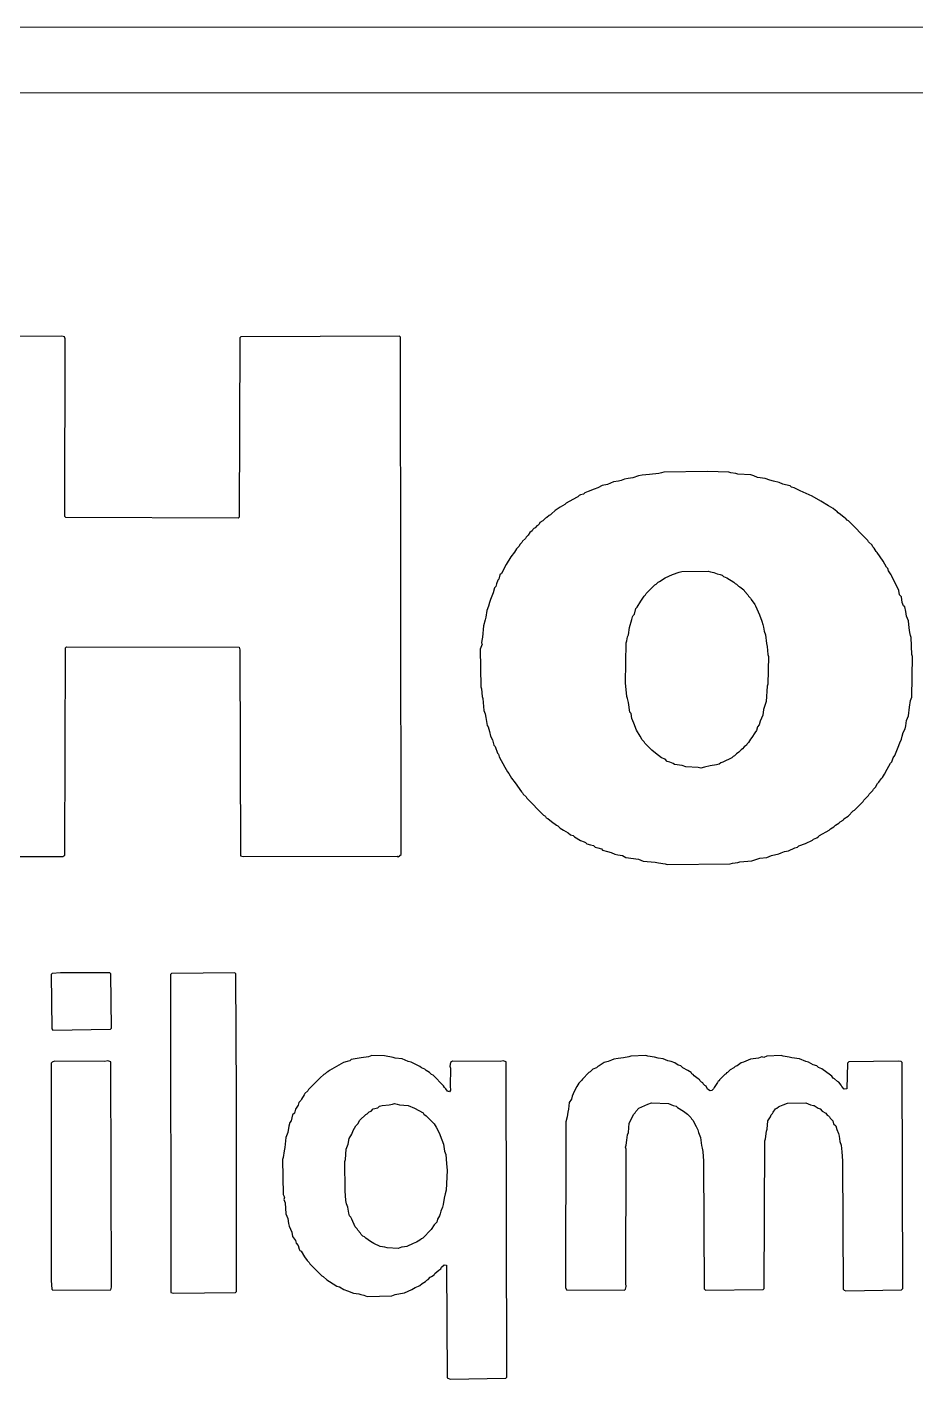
# Model space of a CAD drawing. Header units: inches. Extents: x -3 to 5437, y -3 to 5435.
# Drawn here: x 161.89 to 169.89, y 49.11 to 61.27 of the extents above; entities that cross this region are included whole.
import ezdxf

# ---------------------------------------------------------------- set-up
doc = ezdxf.new("R2010")
doc.units = ezdxf.units.IN
doc.layers.add('Bottom Overlay', color=54, linetype='Continuous')

msp = doc.modelspace()

# ---------------------------------------------------------------- linework, layer by layer
at = {"layer": 'Bottom Overlay'}
for p, q in [((182.022, 61.269), (154.946, 61.263)), ((155.094, 60.676), (181.491, 60.682)), ((162.2, 58.488), (160.785, 58.482)), ((162.225, 58.482), (162.2, 58.488)), ((162.231, 58.463), (162.225, 58.482)), ((162.228, 56.866), (162.231, 58.463)), ((163.803, 58.473), (163.797, 56.86)), ((163.813, 58.482), (163.803, 58.473)), ((165.24, 58.488), (163.813, 58.482)), ((165.249, 58.479), (165.24, 58.488)), ((165.255, 53.826), (165.249, 58.479)), ((167.112, 57.153), (167.066, 57.144)), ((167.168, 57.178), (167.112, 57.153)), ((167.211, 57.184), (167.168, 57.178)), ((167.236, 57.191), (167.211, 57.184)), ((167.267, 57.203), (167.236, 57.191)), ((167.298, 57.209), (167.267, 57.203)), ((167.341, 57.215), (167.298, 57.209)), ((167.393, 57.231), (167.341, 57.215)), ((167.424, 57.237), (167.393, 57.231)), ((167.492, 57.243), (167.424, 57.237)), ((167.576, 57.252), (167.492, 57.243)), ((167.6, 57.259), (167.576, 57.252)), ((167.619, 57.265), (167.6, 57.259)), ((168.014, 57.271), (167.619, 57.265)), ((168.206, 57.265), (168.014, 57.271)), ((168.224, 57.259), (168.206, 57.265)), ((168.268, 57.252), (168.224, 57.259)), ((168.286, 57.246), (168.268, 57.252)), ((168.404, 57.24), (168.286, 57.246)), ((168.431, 57.231), (168.404, 57.24)), ((168.462, 57.218), (168.431, 57.231)), ((168.533, 57.209), (168.462, 57.218)), ((168.574, 57.194), (168.533, 57.209)), ((168.608, 57.184), (168.574, 57.194)), ((168.657, 57.172), (168.608, 57.184)), ((168.691, 57.157), (168.657, 57.172)), ((168.716, 57.15), (168.691, 57.157)), ((166.834, 57.036), (166.741, 56.987)), ((166.846, 57.042), (166.834, 57.036)), ((166.859, 57.055), (166.846, 57.042)), ((166.871, 57.061), (166.859, 57.055)), ((166.896, 57.067), (166.871, 57.061)), ((166.908, 57.079), (166.896, 57.067)), ((166.939, 57.092), (166.908, 57.079)), ((166.992, 57.113), (166.939, 57.092)), ((167.026, 57.123), (166.992, 57.113)), ((167.066, 57.144), (167.026, 57.123)), ((168.756, 57.141), (168.716, 57.15)), ((168.768, 57.129), (168.756, 57.141)), ((168.793, 57.123), (168.768, 57.129)), ((168.836, 57.104), (168.793, 57.123)), ((168.848, 57.098), (168.836, 57.104)), ((168.954, 57.048), (168.848, 57.098)), ((169.034, 57.005), (168.954, 57.048)), ((166.643, 56.919), (166.609, 56.891)), ((166.686, 56.95), (166.643, 56.919)), ((166.729, 56.974), (166.686, 56.95)), ((166.741, 56.987), (166.729, 56.974)), ((169.102, 56.962), (169.034, 57.005)), ((169.145, 56.937), (169.102, 56.962)), ((169.164, 56.919), (169.145, 56.937)), ((169.176, 56.913), (169.164, 56.919)), ((169.188, 56.9), (169.176, 56.913)), ((162.237, 56.857), (162.228, 56.866)), ((163.788, 56.851), (162.237, 56.857)), ((163.797, 56.86), (163.788, 56.851)), ((166.488, 56.789), (166.476, 56.783)), ((166.497, 56.798), (166.488, 56.789)), ((166.504, 56.811), (166.497, 56.798)), ((166.531, 56.826), (166.504, 56.811)), ((166.556, 56.851), (166.531, 56.826)), ((166.568, 56.857), (166.556, 56.851)), ((166.587, 56.875), (166.568, 56.857)), ((166.599, 56.882), (166.587, 56.875)), ((166.609, 56.891), (166.599, 56.882)), ((169.21, 56.885), (169.188, 56.9)), ((169.244, 56.857), (169.21, 56.885)), ((169.256, 56.851), (169.244, 56.857)), ((169.269, 56.832), (169.256, 56.851)), ((169.281, 56.826), (169.269, 56.832)), ((169.457, 56.65), (169.281, 56.826)), ((166.374, 56.668), (166.349, 56.644)), ((166.38, 56.681), (166.374, 56.668)), ((166.399, 56.699), (166.38, 56.681)), ((166.414, 56.721), (166.399, 56.699)), ((166.436, 56.736), (166.414, 56.721)), ((166.442, 56.749), (166.436, 56.736)), ((166.451, 56.758), (166.442, 56.749)), ((166.463, 56.764), (166.451, 56.758)), ((166.476, 56.783), (166.463, 56.764)), ((166.293, 56.576), (166.275, 56.545)), ((166.318, 56.6), (166.293, 56.576)), ((166.324, 56.613), (166.318, 56.6)), ((166.343, 56.631), (166.324, 56.613)), ((166.349, 56.644), (166.343, 56.631)), ((169.463, 56.638), (169.457, 56.65)), ((169.494, 56.607), (169.463, 56.638)), ((169.5, 56.594), (169.494, 56.607)), ((169.513, 56.582), (169.5, 56.594)), ((169.531, 56.551), (169.513, 56.582)), ((169.541, 56.542), (169.531, 56.551)), ((166.201, 56.434), (166.158, 56.353)), ((166.244, 56.502), (166.201, 56.434)), ((166.275, 56.545), (166.244, 56.502)), ((169.593, 56.465), (169.541, 56.542)), ((169.624, 56.409), (169.593, 56.465)), ((166.145, 56.341), (166.136, 56.301)), ((166.158, 56.353), (166.145, 56.341)), ((167.582, 56.282), (167.631, 56.313)), ((167.631, 56.313), (167.699, 56.344)), ((167.699, 56.344), (167.758, 56.366)), ((167.758, 56.366), (167.783, 56.372)), ((167.783, 56.372), (168.02, 56.375)), ((168.02, 56.375), (168.039, 56.369)), ((168.039, 56.369), (168.07, 56.363)), ((168.07, 56.363), (168.101, 56.35)), ((168.101, 56.35), (168.126, 56.344)), ((168.126, 56.344), (168.144, 56.338)), ((168.144, 56.338), (168.156, 56.326)), ((168.156, 56.326), (168.187, 56.313)), ((168.187, 56.313), (168.249, 56.276)), ((169.636, 56.397), (169.624, 56.409)), ((169.642, 56.378), (169.636, 56.397)), ((169.667, 56.341), (169.642, 56.378)), ((169.673, 56.329), (169.667, 56.341)), ((169.735, 56.199), (169.673, 56.329)), ((166.096, 56.224), (166.083, 56.18)), ((166.108, 56.236), (166.096, 56.224)), ((166.114, 56.261), (166.108, 56.236)), ((166.127, 56.292), (166.114, 56.261)), ((166.136, 56.301), (166.127, 56.292)), ((167.461, 56.174), (167.539, 56.251)), ((167.539, 56.251), (167.551, 56.258)), ((167.551, 56.258), (167.569, 56.276)), ((167.569, 56.276), (167.582, 56.282)), ((168.249, 56.276), (168.261, 56.264)), ((168.261, 56.264), (168.274, 56.258)), ((168.274, 56.258), (168.292, 56.239)), ((168.292, 56.239), (168.305, 56.233)), ((168.305, 56.233), (168.339, 56.205)), ((168.339, 56.205), (168.345, 56.193)), ((168.345, 56.193), (168.376, 56.162)), ((169.741, 56.162), (169.735, 56.199)), ((166.043, 56.06), (166.028, 56.02)), ((166.052, 56.094), (166.043, 56.06)), ((166.059, 56.119), (166.052, 56.094)), ((166.083, 56.18), (166.059, 56.119)), ((167.381, 56.051), (167.412, 56.106)), ((167.412, 56.106), (167.443, 56.149)), ((167.443, 56.149), (167.455, 56.162)), ((167.455, 56.162), (167.461, 56.174)), ((168.376, 56.162), (168.382, 56.149)), ((168.382, 56.149), (168.401, 56.131)), ((168.401, 56.131), (168.407, 56.119)), ((168.407, 56.119), (168.438, 56.075)), ((168.438, 56.075), (168.444, 56.063)), ((168.444, 56.063), (168.481, 55.983)), ((169.76, 56.143), (169.741, 56.162)), ((169.766, 56.094), (169.76, 56.143)), ((169.778, 56.063), (169.766, 56.094)), ((169.788, 56.054), (169.778, 56.063)), ((166.018, 55.961), (166.012, 55.936)), ((166.028, 56.02), (166.018, 55.961)), ((167.31, 55.868), (167.332, 55.939)), ((167.332, 55.939), (167.338, 55.964)), ((167.338, 55.964), (167.344, 55.976)), ((167.344, 55.976), (167.356, 55.989)), ((167.356, 55.989), (167.369, 56.038)), ((167.369, 56.038), (167.381, 56.051)), ((168.481, 55.983), (168.502, 55.924)), ((169.797, 56.013), (169.788, 56.054)), ((169.803, 55.97), (169.797, 56.013)), ((169.822, 55.927), (169.803, 55.97)), ((165.997, 55.884), (165.988, 55.782)), ((166.012, 55.936), (165.997, 55.884)), ((167.301, 55.803), (167.31, 55.868)), ((168.502, 55.924), (168.512, 55.896)), ((168.512, 55.896), (168.518, 55.871)), ((168.518, 55.871), (168.524, 55.834)), ((168.524, 55.834), (168.536, 55.803)), ((169.828, 55.865), (169.822, 55.927)), ((169.834, 55.822), (169.828, 55.865)), ((169.84, 55.797), (169.834, 55.822)), ((162.234, 55.686), (162.243, 55.695)), ((162.243, 55.695), (163.797, 55.692)), ((165.985, 55.717), (165.966, 55.674)), ((165.981, 55.751), (165.978, 55.729)), ((165.978, 55.729), (165.985, 55.717)), ((165.988, 55.782), (165.981, 55.751)), ((167.276, 55.371), (167.282, 55.729)), ((167.282, 55.729), (167.288, 55.748)), ((167.288, 55.748), (167.294, 55.785)), ((167.294, 55.785), (167.301, 55.803)), ((168.536, 55.803), (168.543, 55.723)), ((168.543, 55.723), (168.549, 55.698)), ((168.549, 55.698), (168.555, 55.624)), ((169.846, 55.779), (169.84, 55.797)), ((169.853, 55.624), (169.846, 55.779)), ((162.228, 53.838), (162.234, 55.686)), ((163.797, 55.692), (163.803, 55.667)), ((163.803, 55.667), (163.81, 53.814)), ((165.966, 55.674), (165.972, 55.334)), ((168.555, 55.624), (168.561, 55.606)), ((168.561, 55.606), (168.555, 55.358)), ((169.859, 55.606), (169.853, 55.624)), ((169.853, 55.241), (169.859, 55.606)), ((165.972, 55.334), (165.978, 55.315)), ((167.288, 55.247), (167.276, 55.371)), ((168.549, 55.34), (168.54, 55.201)), ((168.555, 55.358), (168.549, 55.34)), ((165.978, 55.315), (165.985, 55.247)), ((165.985, 55.247), (165.991, 55.229)), ((165.991, 55.229), (166, 55.121)), ((167.294, 55.229), (167.288, 55.247)), ((167.301, 55.192), (167.294, 55.229)), ((169.831, 55.151), (169.84, 55.21)), ((169.84, 55.21), (169.853, 55.241)), ((166, 55.121), (166.012, 55.09)), ((166.012, 55.09), (166.018, 55.059)), ((167.313, 55.105), (167.301, 55.192)), ((167.325, 55.093), (167.313, 55.105)), ((167.332, 55.05), (167.325, 55.093)), ((168.518, 55.13), (168.512, 55.08)), ((168.54, 55.201), (168.518, 55.13)), ((169.822, 55.074), (169.831, 55.151)), ((166.018, 55.059), (166.031, 54.985)), ((166.031, 54.985), (166.04, 54.975)), ((166.04, 54.975), (166.052, 54.932)), ((167.35, 55.006), (167.332, 55.05)), ((167.375, 54.944), (167.35, 55.006)), ((168.462, 54.975), (168.453, 54.941)), ((168.478, 54.991), (168.462, 54.975)), ((168.487, 55.025), (168.478, 54.991)), ((168.512, 55.08), (168.487, 55.025)), ((169.791, 54.957), (169.797, 54.982)), ((169.797, 54.982), (169.803, 55.031)), ((169.803, 55.031), (169.822, 55.074)), ((166.052, 54.932), (166.059, 54.889)), ((166.059, 54.889), (166.077, 54.858)), ((166.077, 54.858), (166.09, 54.809)), ((167.406, 54.889), (167.375, 54.944)), ((167.424, 54.858), (167.406, 54.889)), ((167.443, 54.839), (167.424, 54.858)), ((168.401, 54.864), (168.382, 54.833)), ((168.413, 54.877), (168.401, 54.864)), ((168.438, 54.92), (168.413, 54.877)), ((168.453, 54.941), (168.438, 54.92)), ((169.744, 54.83), (169.76, 54.864)), ((169.76, 54.864), (169.766, 54.889)), ((169.766, 54.889), (169.775, 54.923)), ((169.775, 54.923), (169.791, 54.957)), ((166.09, 54.809), (166.102, 54.796)), ((166.102, 54.796), (166.124, 54.738)), ((166.124, 54.738), (166.133, 54.728)), ((166.133, 54.728), (166.139, 54.704)), ((167.449, 54.827), (167.443, 54.839)), ((167.511, 54.765), (167.449, 54.827)), ((167.545, 54.738), (167.511, 54.765)), ((167.6, 54.694), (167.545, 54.738)), ((168.274, 54.731), (168.255, 54.713)), ((168.295, 54.747), (168.274, 54.731)), ((168.299, 54.75), (168.295, 54.747)), ((168.317, 54.768), (168.299, 54.75)), ((168.329, 54.775), (168.317, 54.768)), ((168.342, 54.793), (168.329, 54.775)), ((168.363, 54.809), (168.342, 54.793)), ((168.37, 54.821), (168.363, 54.809)), ((168.382, 54.833), (168.37, 54.821)), ((169.698, 54.716), (169.71, 54.747)), ((169.71, 54.747), (169.729, 54.79)), ((169.729, 54.79), (169.744, 54.83)), ((166.139, 54.704), (166.188, 54.611)), ((166.188, 54.611), (166.213, 54.568)), ((167.631, 54.682), (167.6, 54.694)), ((167.65, 54.663), (167.631, 54.682)), ((167.674, 54.657), (167.65, 54.663)), ((167.705, 54.645), (167.674, 54.657)), ((167.715, 54.636), (167.705, 54.645)), ((167.786, 54.626), (167.715, 54.636)), ((167.817, 54.614), (167.786, 54.626)), ((167.928, 54.608), (167.817, 54.614)), ((167.953, 54.602), (167.928, 54.608)), ((167.987, 54.611), (167.953, 54.602)), ((168.036, 54.623), (167.987, 54.611)), ((168.095, 54.632), (168.036, 54.623)), ((168.119, 54.639), (168.095, 54.632)), ((168.132, 54.651), (168.119, 54.639)), ((168.15, 54.657), (168.132, 54.651)), ((168.231, 54.694), (168.15, 54.657)), ((168.243, 54.707), (168.231, 54.694)), ((168.255, 54.713), (168.243, 54.707)), ((169.63, 54.592), (169.661, 54.648)), ((169.661, 54.648), (169.673, 54.66)), ((169.673, 54.66), (169.683, 54.694)), ((169.683, 54.694), (169.698, 54.716)), ((166.213, 54.568), (166.225, 54.555)), ((166.225, 54.555), (166.25, 54.512)), ((166.25, 54.512), (166.281, 54.469)), ((169.556, 54.475), (169.575, 54.506)), ((169.575, 54.506), (169.587, 54.518)), ((169.587, 54.518), (169.605, 54.549)), ((169.605, 54.549), (169.63, 54.592)), ((166.281, 54.469), (166.34, 54.391)), ((166.34, 54.391), (166.349, 54.382)), ((166.349, 54.382), (166.355, 54.37)), ((166.355, 54.37), (166.38, 54.345)), ((169.42, 54.314), (169.463, 54.357)), ((169.463, 54.357), (169.469, 54.37)), ((169.469, 54.37), (169.5, 54.401)), ((169.5, 54.401), (169.507, 54.413)), ((169.507, 54.413), (169.525, 54.432)), ((169.525, 54.432), (169.544, 54.463)), ((169.544, 54.463), (169.556, 54.475)), ((166.38, 54.345), (166.386, 54.333)), ((166.386, 54.333), (166.538, 54.181)), ((169.337, 54.225), (169.414, 54.302)), ((169.414, 54.302), (169.42, 54.314)), ((166.538, 54.181), (166.55, 54.175)), ((166.55, 54.175), (166.553, 54.172)), ((166.553, 54.172), (166.556, 54.169)), ((166.556, 54.169), (166.562, 54.157)), ((166.562, 54.157), (166.575, 54.15)), ((166.575, 54.15), (166.609, 54.123)), ((166.609, 54.123), (166.655, 54.089)), ((169.195, 54.107), (169.207, 54.12)), ((169.207, 54.12), (169.235, 54.135)), ((169.235, 54.135), (169.241, 54.147)), ((169.241, 54.147), (169.278, 54.172)), ((169.278, 54.172), (169.324, 54.218)), ((169.324, 54.218), (169.337, 54.225)), ((166.655, 54.089), (166.667, 54.083)), ((166.667, 54.083), (166.686, 54.064)), ((166.686, 54.064), (166.717, 54.045)), ((166.717, 54.045), (166.76, 54.021)), ((166.76, 54.021), (166.779, 54.002)), ((166.779, 54.002), (166.803, 53.996)), ((166.803, 53.996), (166.816, 53.984)), ((169.009, 53.984), (169.021, 53.996)), ((169.021, 53.996), (169.108, 54.045)), ((169.108, 54.045), (169.12, 54.058)), ((169.12, 54.058), (169.151, 54.076)), ((169.151, 54.076), (169.164, 54.089)), ((169.164, 54.089), (169.195, 54.107)), ((166.816, 53.984), (166.871, 53.953)), ((166.871, 53.953), (166.902, 53.94)), ((166.902, 53.94), (166.914, 53.934)), ((166.914, 53.934), (166.927, 53.922)), ((166.927, 53.922), (166.961, 53.913)), ((166.961, 53.913), (166.986, 53.906)), ((166.986, 53.906), (167.001, 53.891)), ((167.001, 53.891), (167.026, 53.885)), ((167.026, 53.885), (167.06, 53.876)), ((167.06, 53.876), (167.069, 53.866)), ((168.743, 53.86), (168.799, 53.885)), ((168.799, 53.885), (168.824, 53.891)), ((168.824, 53.891), (168.836, 53.903)), ((168.836, 53.903), (168.895, 53.925)), ((168.895, 53.925), (168.957, 53.956)), ((168.957, 53.956), (168.966, 53.965)), ((168.966, 53.965), (168.997, 53.977)), ((168.997, 53.977), (169.009, 53.984)), ((160.791, 53.811), (162.209, 53.808)), ((162.209, 53.808), (162.228, 53.82)), ((162.228, 53.832), (162.228, 53.838)), ((162.228, 53.82), (162.228, 53.832)), ((163.81, 53.814), (163.834, 53.808)), ((163.834, 53.808), (165.221, 53.811)), ((165.221, 53.811), (165.228, 53.804)), ((165.228, 53.804), (165.255, 53.826)), ((167.069, 53.866), (167.112, 53.854)), ((167.112, 53.854), (167.146, 53.845)), ((167.146, 53.845), (167.18, 53.829)), ((167.18, 53.829), (167.205, 53.823)), ((167.205, 53.823), (167.248, 53.817)), ((167.248, 53.817), (167.279, 53.798)), ((167.279, 53.798), (167.393, 53.783)), ((167.393, 53.783), (167.433, 53.767)), ((167.433, 53.767), (167.542, 53.758)), ((167.542, 53.758), (167.573, 53.752)), ((167.573, 53.752), (167.631, 53.743)), ((168.218, 53.743), (168.237, 53.749)), ((168.237, 53.749), (168.286, 53.755)), ((168.286, 53.755), (168.305, 53.761)), ((168.305, 53.761), (168.413, 53.77)), ((168.413, 53.77), (168.484, 53.792)), ((168.484, 53.792), (168.546, 53.798)), ((168.546, 53.798), (168.589, 53.817)), ((168.589, 53.817), (168.654, 53.832)), ((168.654, 53.832), (168.675, 53.842)), ((168.675, 53.842), (168.706, 53.854)), ((168.706, 53.854), (168.743, 53.86)), ((167.631, 53.743), (167.65, 53.737)), ((167.65, 53.737), (168.218, 53.743)), ((162.113, 52.754), (162.104, 52.745)), ((162.104, 52.745), (162.11, 52.257)), ((162.188, 52.76), (162.113, 52.754)), ((162.194, 52.76), (162.188, 52.76)), ((162.632, 52.76), (162.194, 52.76)), ((162.642, 52.751), (162.632, 52.76)), ((162.648, 52.263), (162.642, 52.751)), ((163.189, 52.754), (163.179, 52.745)), ((163.179, 52.745), (163.182, 49.887)), ((163.757, 52.76), (163.189, 52.754)), ((163.766, 52.751), (163.757, 52.76)), ((163.772, 51.657), (163.766, 52.751)), ((162.11, 52.257), (162.12, 52.247)), ((162.12, 52.247), (162.639, 52.254)), ((162.639, 52.254), (162.648, 52.263)), ((162.113, 51.957), (162.104, 51.948)), ((162.104, 51.948), (162.104, 50.001)), ((162.135, 51.966), (162.113, 51.957)), ((162.589, 51.963), (162.135, 51.966)), ((162.614, 51.969), (162.589, 51.963)), ((162.642, 51.96), (162.614, 51.969)), ((162.648, 49.933), (162.642, 51.96)), ((164.696, 51.932), (164.61, 51.883)), ((164.736, 51.954), (164.696, 51.932)), ((164.77, 51.963), (164.736, 51.954)), ((164.795, 51.969), (164.77, 51.963)), ((164.807, 51.982), (164.795, 51.969)), ((164.86, 51.991), (164.807, 51.982)), ((164.897, 51.997), (164.86, 51.991)), ((164.962, 52.006), (164.897, 51.997)), ((164.993, 52.019), (164.962, 52.006)), ((165.107, 52.016), (164.993, 52.019)), ((165.184, 52), (165.107, 52.016)), ((165.203, 51.994), (165.184, 52)), ((165.265, 51.988), (165.203, 51.994)), ((165.32, 51.963), (165.265, 51.988)), ((165.345, 51.957), (165.32, 51.963)), ((165.425, 51.92), (165.345, 51.957)), ((165.7, 51.954), (165.694, 51.923)), ((165.719, 51.966), (165.7, 51.954)), ((166.148, 51.963), (165.719, 51.966)), ((166.173, 51.969), (166.148, 51.963)), ((166.201, 51.96), (166.173, 51.969)), ((166.207, 49.124), (166.201, 51.96)), ((167.038, 51.926), (167.026, 51.92)), ((167.084, 51.954), (167.038, 51.926)), ((167.118, 51.963), (167.084, 51.954)), ((167.149, 51.975), (167.118, 51.963)), ((167.171, 51.985), (167.149, 51.975)), ((167.208, 51.991), (167.171, 51.985)), ((167.257, 51.997), (167.208, 51.991)), ((167.304, 52.006), (167.257, 51.997)), ((167.322, 52.013), (167.304, 52.006)), ((167.458, 52.019), (167.322, 52.013)), ((167.477, 52.013), (167.458, 52.019)), ((167.535, 52.003), (167.477, 52.013)), ((167.569, 51.994), (167.535, 52.003)), ((167.613, 51.988), (167.569, 51.994)), ((167.656, 51.969), (167.613, 51.988)), ((167.687, 51.963), (167.656, 51.969)), ((167.718, 51.951), (167.687, 51.963)), ((167.749, 51.932), (167.718, 51.951)), ((167.773, 51.926), (167.749, 51.932)), ((167.792, 51.908), (167.773, 51.926)), ((168.28, 51.926), (168.261, 51.92)), ((168.317, 51.951), (168.28, 51.926)), ((168.336, 51.957), (168.317, 51.951)), ((168.401, 51.985), (168.336, 51.957)), ((168.472, 51.994), (168.401, 51.985)), ((168.502, 52.006), (168.472, 51.994)), ((168.521, 52), (168.502, 52.006)), ((168.546, 52.013), (168.521, 52)), ((168.675, 52.019), (168.546, 52.013)), ((168.694, 52.013), (168.675, 52.019)), ((168.747, 52.003), (168.694, 52.013)), ((168.771, 51.997), (168.747, 52.003)), ((168.842, 51.988), (168.771, 51.997)), ((168.898, 51.963), (168.842, 51.988)), ((168.923, 51.957), (168.898, 51.963)), ((168.963, 51.935), (168.923, 51.957)), ((168.997, 51.926), (168.963, 51.935)), ((169.012, 51.911), (168.997, 51.926)), ((169.272, 51.948), (169.266, 51.719)), ((169.284, 51.96), (169.272, 51.948)), ((169.729, 51.966), (169.284, 51.96)), ((169.757, 51.963), (169.729, 51.966)), ((169.766, 51.954), (169.757, 51.963)), ((169.772, 49.921), (169.766, 51.954)), ((164.526, 51.818), (164.421, 51.713)), ((164.56, 51.846), (164.526, 51.818)), ((164.573, 51.852), (164.56, 51.846)), ((164.585, 51.864), (164.573, 51.852)), ((164.597, 51.87), (164.585, 51.864)), ((164.61, 51.883), (164.597, 51.87)), ((165.438, 51.908), (165.425, 51.92)), ((165.469, 51.895), (165.438, 51.908)), ((165.481, 51.883), (165.469, 51.895)), ((165.512, 51.864), (165.481, 51.883)), ((165.53, 51.846), (165.512, 51.864)), ((165.543, 51.84), (165.53, 51.846)), ((165.638, 51.744), (165.543, 51.84)), ((165.694, 51.923), (165.7, 51.904)), ((165.7, 51.904), (165.697, 51.741)), ((166.887, 51.806), (166.88, 51.793)), ((166.945, 51.864), (166.887, 51.806)), ((166.958, 51.87), (166.945, 51.864)), ((166.982, 51.895), (166.958, 51.87)), ((167.013, 51.908), (166.982, 51.895)), ((167.026, 51.92), (167.013, 51.908)), ((167.835, 51.883), (167.792, 51.908)), ((167.866, 51.864), (167.835, 51.883)), ((167.872, 51.852), (167.866, 51.864)), ((167.885, 51.846), (167.872, 51.852)), ((167.894, 51.836), (167.885, 51.846)), ((167.928, 51.809), (167.894, 51.836)), ((167.94, 51.802), (167.928, 51.809)), ((168.169, 51.846), (168.122, 51.799)), ((168.181, 51.852), (168.169, 51.846)), ((168.184, 51.861), (168.181, 51.852)), ((168.194, 51.864), (168.184, 51.861)), ((168.218, 51.889), (168.194, 51.864)), ((168.249, 51.908), (168.218, 51.889)), ((168.261, 51.92), (168.249, 51.908)), ((169.043, 51.898), (169.012, 51.911)), ((169.12, 51.84), (169.043, 51.898)), ((169.133, 51.833), (169.12, 51.84)), ((169.145, 51.815), (169.133, 51.833)), ((169.157, 51.809), (169.145, 51.815)), ((169.182, 51.784), (169.157, 51.809)), ((164.415, 51.701), (164.39, 51.676)), ((164.421, 51.713), (164.415, 51.701)), ((165.645, 51.731), (165.638, 51.744)), ((165.657, 51.719), (165.645, 51.731)), ((165.672, 51.697), (165.657, 51.719)), ((165.691, 51.691), (165.672, 51.697)), ((165.7, 51.707), (165.691, 51.691)), ((165.697, 51.741), (165.7, 51.707)), ((166.813, 51.694), (166.794, 51.651)), ((166.837, 51.738), (166.813, 51.694)), ((166.856, 51.768), (166.837, 51.738)), ((166.88, 51.793), (166.856, 51.768)), ((167.943, 51.793), (167.94, 51.802)), ((167.959, 51.778), (167.943, 51.793)), ((167.971, 51.772), (167.959, 51.778)), ((167.974, 51.762), (167.971, 51.772)), ((167.99, 51.747), (167.974, 51.762)), ((168.002, 51.741), (167.99, 51.747)), ((168.014, 51.716), (168.002, 51.741)), ((168.036, 51.701), (168.014, 51.716)), ((168.051, 51.704), (168.036, 51.701)), ((168.067, 51.719), (168.051, 51.704)), ((168.073, 51.731), (168.067, 51.719)), ((168.104, 51.775), (168.073, 51.731)), ((168.11, 51.787), (168.104, 51.775)), ((168.119, 51.79), (168.11, 51.787)), ((168.122, 51.799), (168.119, 51.79)), ((169.195, 51.778), (169.182, 51.784)), ((169.216, 51.75), (169.195, 51.778)), ((169.222, 51.738), (169.216, 51.75)), ((169.244, 51.716), (169.222, 51.738)), ((169.266, 51.719), (169.244, 51.716)), ((163.772, 51.651), (163.772, 51.657)), ((163.772, 49.896), (163.772, 51.651)), ((164.329, 51.571), (164.304, 51.534)), ((164.335, 51.595), (164.329, 51.571)), ((164.344, 51.605), (164.335, 51.595)), ((164.347, 51.608), (164.344, 51.605)), ((164.353, 51.614), (164.347, 51.608)), ((164.359, 51.626), (164.353, 51.614)), ((164.384, 51.663), (164.359, 51.626)), ((164.39, 51.676), (164.384, 51.663)), ((165.045, 51.546), (165.061, 51.561)), ((165.061, 51.561), (165.085, 51.568)), ((165.085, 51.568), (165.147, 51.574)), ((165.147, 51.574), (165.178, 51.58)), ((165.178, 51.58), (165.197, 51.586)), ((165.197, 51.586), (165.221, 51.58)), ((165.221, 51.58), (165.24, 51.574)), ((165.24, 51.574), (165.32, 51.568)), ((165.32, 51.568), (165.376, 51.543)), ((166.769, 51.595), (166.763, 51.534)), ((166.788, 51.626), (166.769, 51.595)), ((166.794, 51.651), (166.788, 51.626)), ((167.396, 51.543), (167.477, 51.58)), ((167.477, 51.58), (167.508, 51.592)), ((167.508, 51.592), (167.662, 51.586)), ((167.662, 51.586), (167.705, 51.568)), ((167.705, 51.568), (167.73, 51.561)), ((167.73, 51.561), (167.742, 51.549)), ((168.651, 51.555), (168.663, 51.561)), ((168.663, 51.561), (168.694, 51.574)), ((168.694, 51.574), (168.734, 51.589)), ((168.734, 51.589), (168.898, 51.592)), ((168.898, 51.592), (168.941, 51.574)), ((168.941, 51.574), (168.966, 51.568)), ((168.966, 51.568), (168.972, 51.568)), ((168.972, 51.568), (169.009, 51.543)), ((164.279, 51.484), (164.267, 51.429)), ((164.295, 51.5), (164.279, 51.484)), ((164.304, 51.534), (164.295, 51.5)), ((164.885, 51.435), (164.937, 51.487)), ((164.937, 51.487), (164.95, 51.494)), ((164.95, 51.494), (164.968, 51.512)), ((164.968, 51.512), (164.987, 51.518)), ((164.987, 51.518), (165.005, 51.537)), ((165.005, 51.537), (165.045, 51.546)), ((165.376, 51.543), (165.453, 51.503)), ((165.453, 51.503), (165.459, 51.49)), ((165.459, 51.49), (165.481, 51.475)), ((165.481, 51.475), (165.552, 51.404)), ((166.751, 51.466), (166.738, 51.422)), ((166.757, 51.509), (166.751, 51.466)), ((166.763, 51.534), (166.757, 51.509)), ((167.307, 51.41), (167.35, 51.49)), ((167.35, 51.49), (167.362, 51.503)), ((167.362, 51.503), (167.369, 51.515)), ((167.369, 51.515), (167.396, 51.543)), ((167.742, 51.549), (167.798, 51.518)), ((167.798, 51.518), (167.832, 51.49)), ((167.832, 51.49), (167.863, 51.46)), ((167.863, 51.46), (167.869, 51.447)), ((167.869, 51.447), (167.881, 51.435)), ((168.555, 51.429), (168.58, 51.466)), ((168.58, 51.466), (168.586, 51.484)), ((168.586, 51.484), (168.598, 51.497)), ((168.598, 51.497), (168.604, 51.509)), ((168.604, 51.509), (168.626, 51.537)), ((168.626, 51.537), (168.638, 51.543)), ((168.638, 51.543), (168.651, 51.555)), ((169.009, 51.543), (169.028, 51.537)), ((169.028, 51.537), (169.046, 51.518)), ((169.046, 51.518), (169.077, 51.5)), ((169.077, 51.5), (169.089, 51.481)), ((169.089, 51.481), (169.102, 51.475)), ((169.102, 51.475), (169.111, 51.466)), ((169.111, 51.466), (169.117, 51.453)), ((169.117, 51.453), (169.142, 51.429)), ((164.236, 51.324), (164.217, 51.28)), ((164.245, 51.382), (164.236, 51.324)), ((164.254, 51.416), (164.245, 51.382)), ((164.267, 51.429), (164.254, 51.416)), ((164.811, 51.311), (164.823, 51.342)), ((164.823, 51.342), (164.848, 51.385)), ((164.848, 51.385), (164.866, 51.404)), ((164.866, 51.404), (164.885, 51.435)), ((165.552, 51.404), (165.571, 51.373)), ((165.571, 51.373), (165.601, 51.317)), ((165.601, 51.317), (165.608, 51.299)), ((166.738, 51.422), (166.735, 49.93)), ((167.294, 51.305), (167.301, 51.324)), ((167.301, 51.324), (167.307, 51.41)), ((167.881, 51.435), (167.912, 51.379)), ((167.912, 51.379), (167.925, 51.348)), ((167.925, 51.348), (167.931, 51.324)), ((167.931, 51.324), (167.949, 51.28)), ((168.536, 51.268), (168.543, 51.336)), ((168.543, 51.336), (168.549, 51.354)), ((168.549, 51.354), (168.555, 51.429)), ((169.142, 51.429), (169.148, 51.404)), ((169.148, 51.404), (169.167, 51.385)), ((169.167, 51.385), (169.176, 51.351)), ((169.176, 51.351), (169.191, 51.317)), ((169.191, 51.317), (169.198, 51.293)), ((164.217, 51.28), (164.208, 51.191)), ((164.761, 51.175), (164.78, 51.219)), ((164.78, 51.219), (164.789, 51.271)), ((164.789, 51.271), (164.811, 51.311)), ((165.608, 51.299), (165.638, 51.219)), ((165.638, 51.219), (165.645, 51.157)), ((167.276, 51.194), (167.282, 51.212)), ((167.282, 51.212), (167.288, 51.256)), ((167.288, 51.256), (167.294, 51.305)), ((167.949, 51.28), (167.959, 51.209)), ((167.959, 51.209), (167.965, 51.185)), ((168.524, 49.921), (168.53, 51.249)), ((168.53, 51.249), (168.536, 51.268)), ((169.198, 51.293), (169.204, 51.243)), ((169.204, 51.243), (169.216, 51.212)), ((169.216, 51.212), (169.222, 51.151)), ((164.193, 51.101), (164.186, 51.083)), ((164.186, 51.083), (164.193, 50.767)), ((164.202, 51.16), (164.193, 51.101)), ((164.208, 51.191), (164.202, 51.16)), ((164.749, 51.064), (164.755, 51.083)), ((164.755, 51.083), (164.761, 51.175)), ((165.645, 51.157), (165.657, 51.126)), ((165.657, 51.126), (165.663, 51.046)), ((167.282, 51.175), (167.276, 51.194)), ((167.279, 49.967), (167.282, 51.175)), ((167.965, 51.185), (167.971, 51.154)), ((167.971, 51.154), (167.977, 51.067)), ((169.222, 51.151), (169.228, 51.07)), ((164.752, 50.801), (164.749, 51.064)), ((165.669, 50.984), (165.66, 50.808)), ((165.663, 51.046), (165.669, 50.984)), ((167.977, 51.067), (167.983, 49.918)), ((169.228, 51.07), (169.235, 49.915)), ((164.193, 50.767), (164.205, 50.743)), ((164.205, 50.743), (164.199, 50.724)), ((164.199, 50.724), (164.211, 50.693)), ((164.758, 50.715), (164.752, 50.801)), ((164.764, 50.684), (164.758, 50.715)), ((165.642, 50.734), (165.635, 50.678)), ((165.651, 50.774), (165.642, 50.734)), ((165.66, 50.808), (165.651, 50.774)), ((164.211, 50.693), (164.217, 50.594)), ((164.217, 50.594), (164.236, 50.551)), ((164.777, 50.653), (164.764, 50.684)), ((164.786, 50.601), (164.777, 50.653)), ((164.792, 50.576), (164.786, 50.601)), ((165.608, 50.594), (165.601, 50.576)), ((165.614, 50.619), (165.608, 50.594)), ((165.629, 50.653), (165.614, 50.619)), ((165.635, 50.678), (165.629, 50.653)), ((164.236, 50.551), (164.242, 50.508)), ((164.242, 50.508), (164.248, 50.483)), ((164.248, 50.483), (164.273, 50.428)), ((164.804, 50.564), (164.792, 50.576)), ((164.811, 50.545), (164.804, 50.564)), ((164.841, 50.477), (164.811, 50.545)), ((164.86, 50.459), (164.841, 50.477)), ((165.552, 50.496), (165.527, 50.452)), ((165.577, 50.52), (165.552, 50.496)), ((165.583, 50.545), (165.577, 50.52)), ((165.601, 50.576), (165.583, 50.545)), ((164.273, 50.428), (164.279, 50.391)), ((164.279, 50.391), (164.304, 50.354)), ((164.304, 50.354), (164.31, 50.329)), ((164.866, 50.446), (164.86, 50.459)), ((164.891, 50.421), (164.866, 50.446)), ((164.897, 50.409), (164.891, 50.421)), ((164.912, 50.394), (164.897, 50.409)), ((164.925, 50.387), (164.912, 50.394)), ((164.937, 50.375), (164.925, 50.387)), ((164.98, 50.344), (164.937, 50.375)), ((165.011, 50.326), (164.98, 50.344)), ((165.425, 50.357), (165.394, 50.338)), ((165.438, 50.369), (165.425, 50.357)), ((165.45, 50.375), (165.438, 50.369)), ((165.527, 50.452), (165.45, 50.375)), ((164.31, 50.329), (164.329, 50.31)), ((164.329, 50.31), (164.338, 50.276)), ((164.338, 50.276), (164.344, 50.264)), ((164.344, 50.264), (164.356, 50.258)), ((164.356, 50.258), (164.387, 50.208)), ((165.067, 50.301), (165.011, 50.326)), ((165.11, 50.295), (165.067, 50.301)), ((165.129, 50.289), (165.11, 50.295)), ((165.228, 50.282), (165.129, 50.289)), ((165.258, 50.295), (165.228, 50.282)), ((165.265, 50.295), (165.258, 50.295)), ((165.308, 50.301), (165.265, 50.295)), ((165.364, 50.326), (165.308, 50.301)), ((165.394, 50.338), (165.364, 50.326)), ((164.387, 50.208), (164.409, 50.174)), ((164.409, 50.174), (164.427, 50.156)), ((164.427, 50.156), (164.434, 50.143)), ((164.434, 50.143), (164.542, 50.035)), ((165.614, 50.1), (165.62, 50.113)), ((165.62, 50.113), (165.642, 50.134)), ((165.642, 50.134), (165.663, 50.131)), ((165.663, 50.131), (165.669, 49.118)), ((162.104, 50.001), (162.104, 49.995)), ((162.104, 49.995), (162.11, 49.915)), ((164.542, 50.035), (164.554, 50.029)), ((164.554, 50.029), (164.588, 50.001)), ((164.588, 50.001), (164.61, 49.986)), ((164.61, 49.986), (164.678, 49.943)), ((165.444, 49.967), (165.475, 49.986)), ((165.475, 49.986), (165.487, 49.998)), ((165.487, 49.998), (165.499, 50.004)), ((165.499, 50.004), (165.518, 50.023)), ((165.518, 50.023), (165.53, 50.029)), ((165.53, 50.029), (165.552, 50.045)), ((165.552, 50.045), (165.558, 50.057)), ((165.558, 50.057), (165.595, 50.088)), ((165.595, 50.088), (165.614, 50.1)), ((162.11, 49.915), (162.12, 49.906)), ((162.12, 49.906), (162.642, 49.909)), ((162.642, 49.909), (162.648, 49.933)), ((163.182, 49.887), (163.207, 49.881)), ((163.207, 49.881), (163.763, 49.887)), ((163.763, 49.887), (163.772, 49.896)), ((164.678, 49.943), (164.702, 49.936)), ((164.702, 49.936), (164.739, 49.912)), ((164.739, 49.912), (164.773, 49.902)), ((164.773, 49.902), (164.826, 49.881)), ((164.826, 49.881), (164.875, 49.875)), ((164.875, 49.875), (164.894, 49.868)), ((164.894, 49.868), (164.919, 49.862)), ((164.919, 49.862), (164.95, 49.85)), ((165.172, 49.856), (165.203, 49.868)), ((165.203, 49.868), (165.249, 49.878)), ((165.249, 49.878), (165.286, 49.884)), ((165.286, 49.884), (165.351, 49.912)), ((165.351, 49.912), (165.382, 49.93)), ((165.382, 49.93), (165.413, 49.943)), ((165.413, 49.943), (165.425, 49.949)), ((165.425, 49.949), (165.444, 49.967)), ((166.735, 49.93), (166.745, 49.909)), ((166.745, 49.909), (167.267, 49.906)), ((167.267, 49.906), (167.276, 49.915)), ((167.276, 49.915), (167.282, 49.94)), ((167.282, 49.94), (167.279, 49.967)), ((167.983, 49.918), (167.996, 49.906)), ((167.996, 49.906), (168.515, 49.912)), ((168.515, 49.912), (168.524, 49.921)), ((169.235, 49.915), (169.244, 49.906)), ((169.244, 49.906), (169.259, 49.902)), ((169.259, 49.902), (169.76, 49.909)), ((169.76, 49.909), (169.772, 49.921)), ((164.95, 49.85), (165.172, 49.856)), ((165.669, 49.118), (165.697, 49.108)), ((165.697, 49.108), (166.198, 49.115)), ((166.198, 49.115), (166.207, 49.124))]:
    msp.add_line(p, q, dxfattribs=at)

doc.saveas('drawing.dxf')
